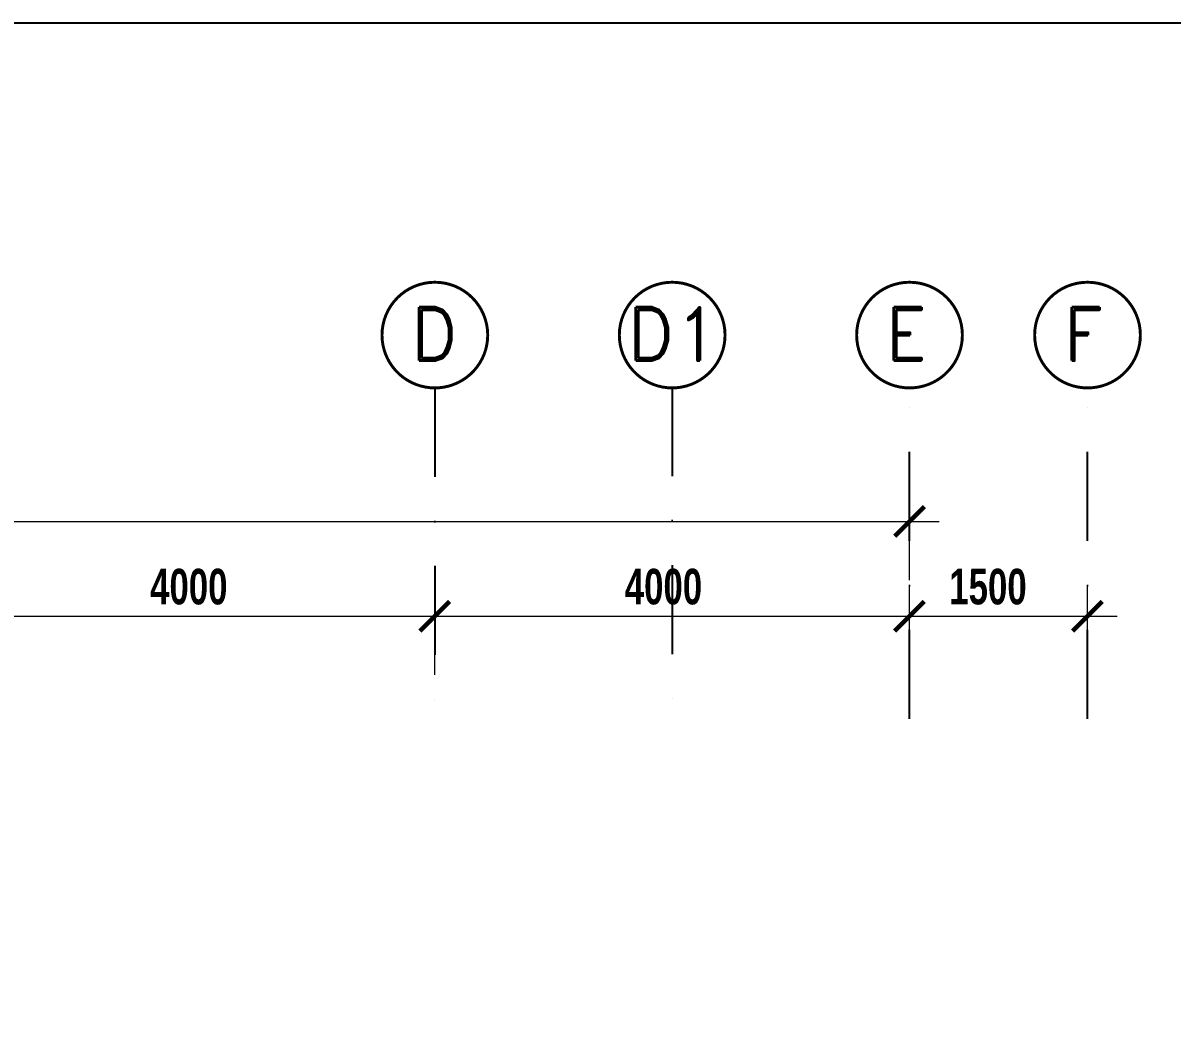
# Model space of a CAD drawing. Header units: inches. Extents: x -86208230 to 200276, y 9267 to 1246656.
# Drawn here: x 130408 to 140091, y 65744 to 74141 of the extents above; entities that cross this region are included whole.
import ezdxf

# ---------------------------------------------------------------- set-up
doc = ezdxf.new("R2010")
doc.units = ezdxf.units.IN
doc.header["$MEASUREMENT"] = 0
doc.linetypes.add('DASHDOT', pattern=[1, 0.5, -0.25, 0, -0.25])
doc.layers.add('dim', color=8, linetype='Continuous', lineweight=20)
for name, color, linetype in [('GRID', 8, 'DASHDOT'), ('GRID-TEXT', 8, 'Continuous'), ('t.block', 4, 'Continuous')]:
    doc.layers.add(name, color=color, linetype=linetype)
doc.styles.add('style1', font='romand.shx', dxfattribs={"height": 250})
doc.styles.add('style2', font='sanssb__.ttf', dxfattribs={"height": 1200})

msp = doc.modelspace()

# ---------------------------------------------------------------- linework, layer by layer
at = {"linetype": 'ByBlock', "const_width": 37.5}
for points in [[(137753.7, 69814.4), (138003.7, 70064.4)], [(133753.7, 69014.4), (134003.7, 69264.4)], [(134003.7, 69264.4), (133753.7, 69014.4)], [(138003.7, 69264.4), (137753.7, 69014.4)], [(137753.7, 69014.4), (138003.7, 69264.4)], [(139253.7, 69014.4), (139503.7, 69264.4)]]:
    msp.add_lwpolyline(points, dxfattribs=at)
at = {"layer": 'dim'}
for p, q in [((137878.7, 69444.8), (137878.7, 70189.4)), ((121628.7, 69939.4), (138128.7, 69939.4)), ((133878.7, 68644.8), (133878.7, 69389.4)), ((133878.7, 68644.8), (133878.7, 69389.4)), ((137878.7, 68644.8), (137878.7, 69389.4)), ((137878.7, 68644.8), (137878.7, 69389.4)), ((139378.7, 68644.8), (139378.7, 69389.4)), ((129628.7, 69139.4), (134128.7, 69139.4)), ((133628.7, 69139.4), (138128.7, 69139.4)), ((137628.7, 69139.4), (139628.7, 69139.4))]:
    msp.add_line(p, q, dxfattribs=at)
at = {"layer": 'GRID', "ltscale": 1500}
for p, q in [((133878.7, 71064.2), (133878.7, 68274.8)), ((135878.7, 71070.9), (135878.7, 68274.8)), ((137878.7, 68274.8), (137878.7, 71064.2)), ((139378.7, 68274.8), (139378.7, 71064.2))]:
    msp.add_line(p, q, dxfattribs=at)
at = {"layer": 'GRID-TEXT', "const_width": 24.7}
for points in [[(134324.2, 71509.7, 1), (133433.2, 71509.7, 0.414214), (133878.7, 71064.2, 0.414214), (134324.2, 71509.7, 1)], [(136324.2, 71509.7, 1), (135433.2, 71509.7, 0.414214), (135878.7, 71064.2, 0.414214), (136324.2, 71509.7, 1)], [(138324.2, 71509.7, 1), (137433.2, 71509.7, 0.414214), (137878.7, 71064.2, 0.414214), (138324.2, 71509.7, 1)], [(139824.2, 71509.7, 1), (138933.2, 71509.7, 0.414214), (139378.7, 71064.2, 0.414214), (139824.2, 71509.7, 1)]]:
    msp.add_lwpolyline(points, format="xyb", dxfattribs=at)
at = {"layer": 't.block', "color": 7, "ltscale": 0.5}
msp.add_lwpolyline([(200264.3, 9278.3), (105409.2, 9278.3), (105409.2, 74140.9), (200264.3, 74140.9)], close=True, dxfattribs=at)

# ---------------------------------------------------------------- texts
at = {"layer": 'dim', "style": 'style2', "width": 0.7}
for s, p in [('4000', (131478.7, 69239.4)), ('4000', (135478.7, 69239.4)), ('1500', (138213.7, 69239.4))]:
    msp.add_text(s, height=300, dxfattribs=at).set_placement(p)
at = {"layer": 'GRID-TEXT', "style": 'style1'}
for s, p in [('D', (133670.1, 71294.1)), ('D1', (135494.4, 71294.1)), ('E', (137670.1, 71294.1)), ('F', (139170.1, 71294.1))]:
    msp.add_text(s, height=450, dxfattribs=at).set_placement(p)

doc.saveas('drawing.dxf')
